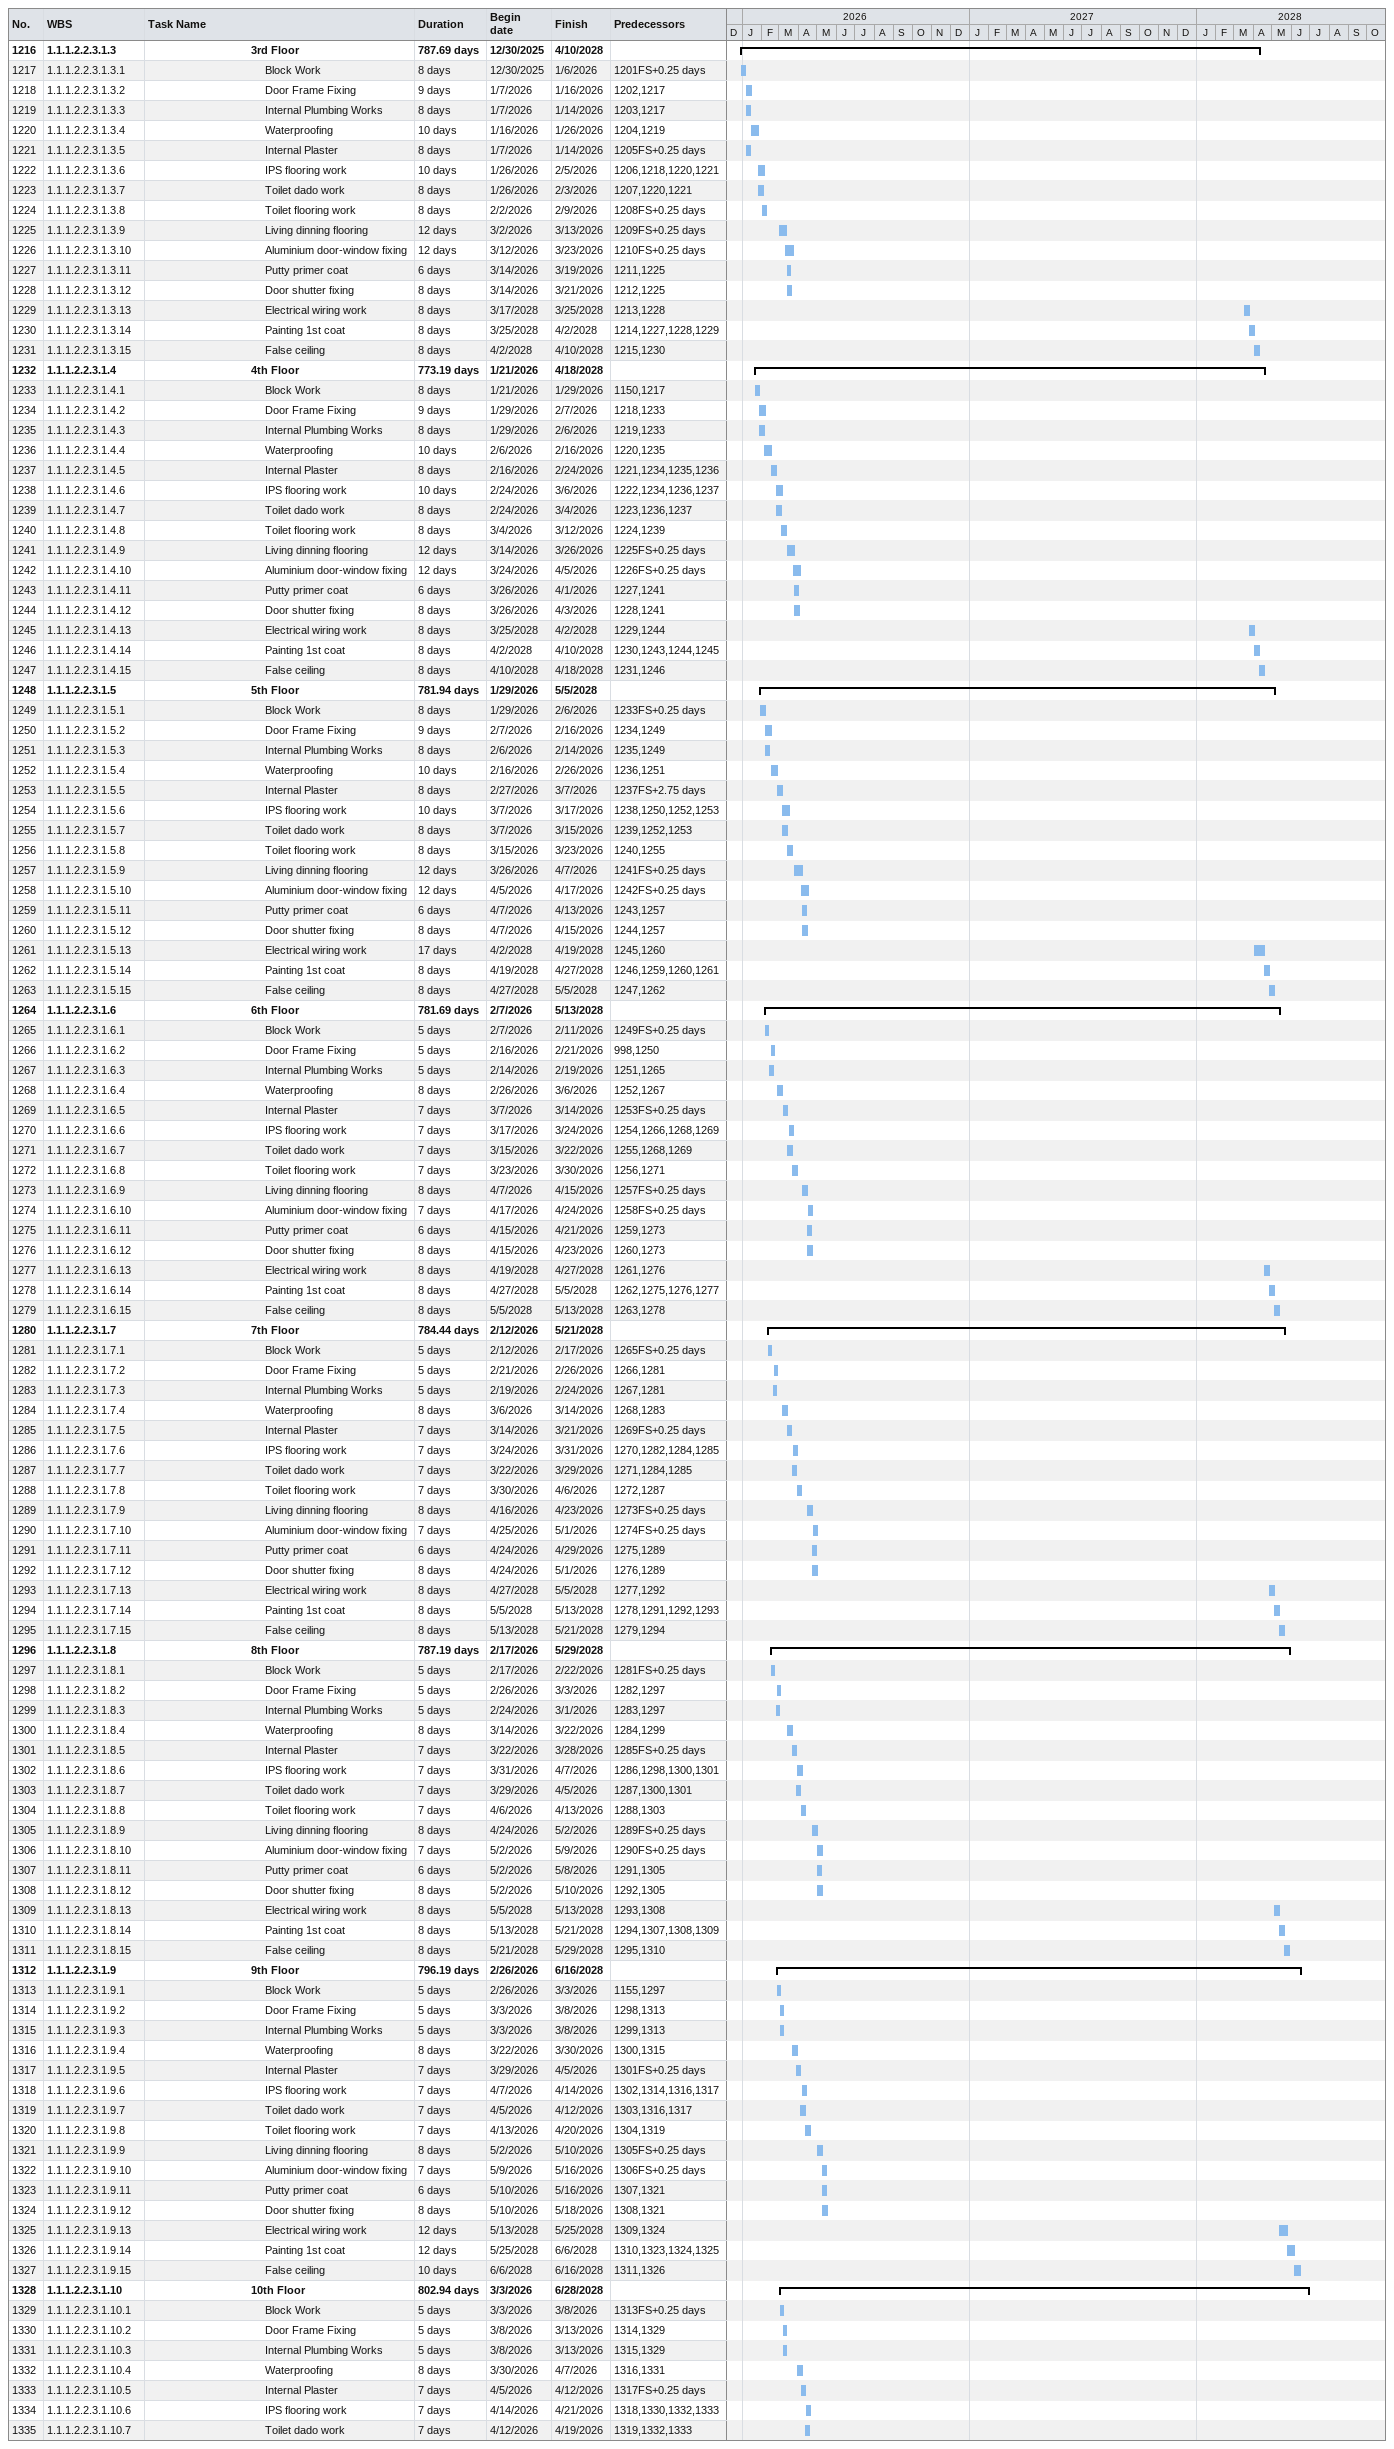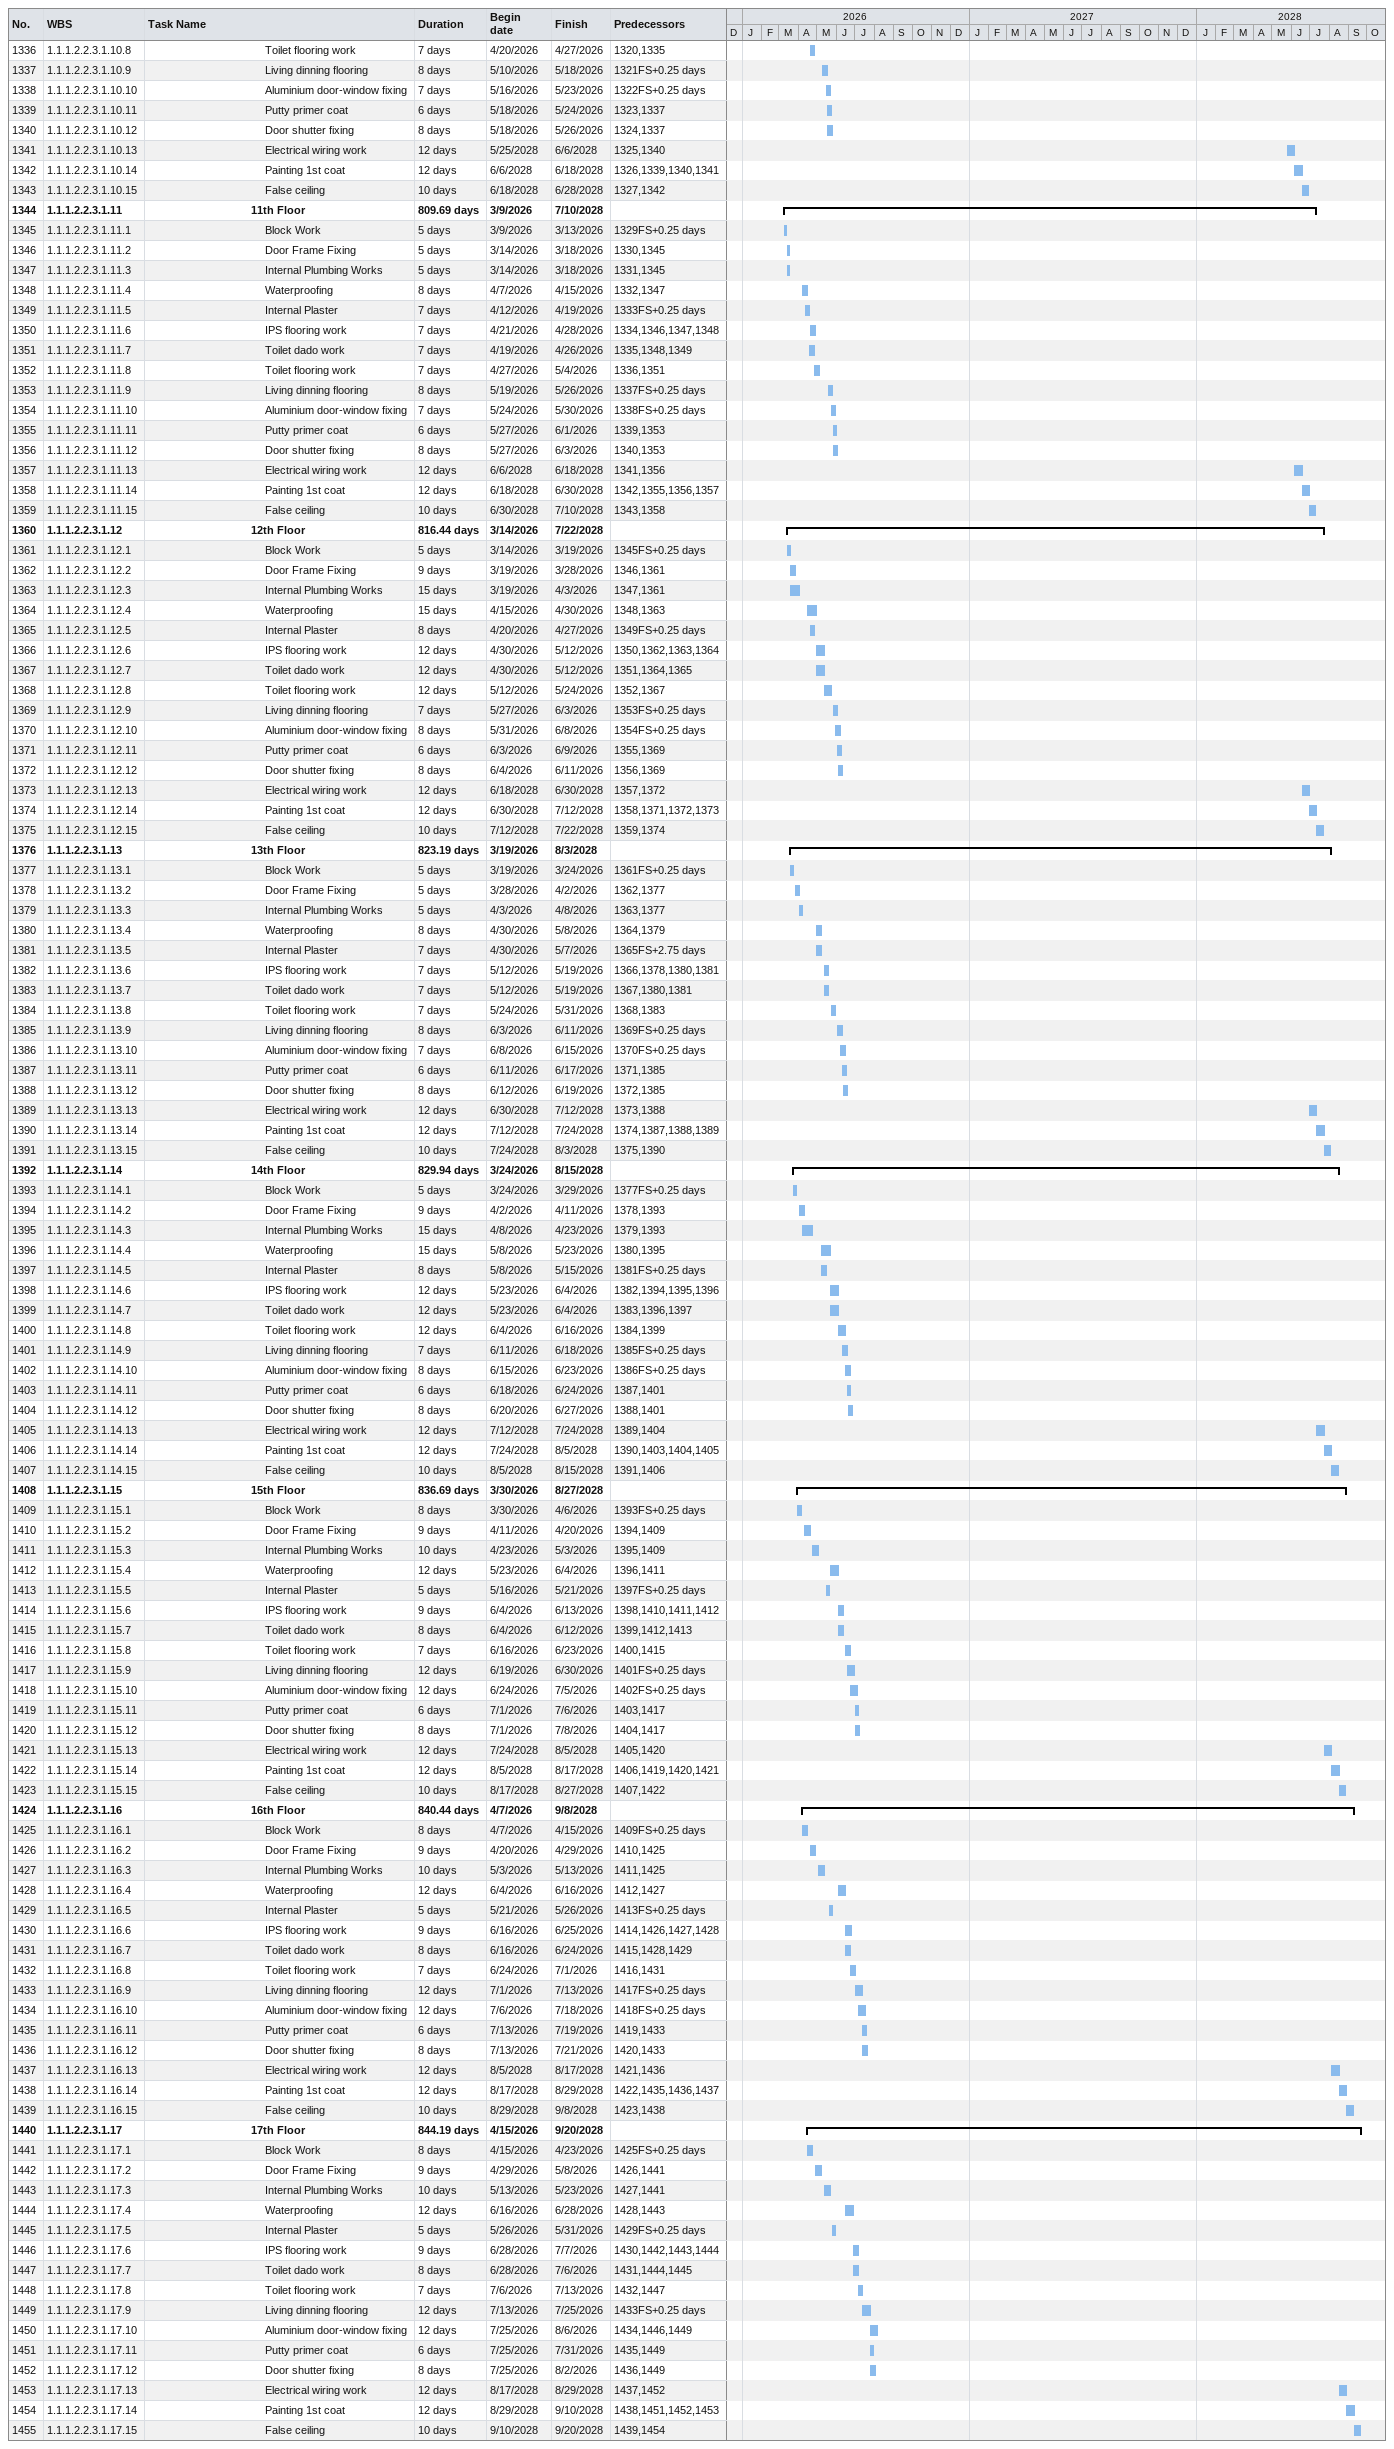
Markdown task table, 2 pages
| ID | WBS | Task | Duration | Start | Finish | Predecessors |
|---|---|---|---|---|---|---|
| 1216 | 1.1.1.2.2.3.1.3 | **3rd Floor** | 787.69d | 2025-12-30 | 2028-04-10 |  |
| 1217 | 1.1.1.2.2.3.1.3.1 | Block Work | 8d | 2025-12-30 | 2026-01-06 | 1201FS+0.25d |
| 1218 | 1.1.1.2.2.3.1.3.2 | Door Frame Fixing | 9d | 2026-01-07 | 2026-01-16 | 1202, 1217 |
| 1219 | 1.1.1.2.2.3.1.3.3 | Internal Plumbing Works | 8d | 2026-01-07 | 2026-01-14 | 1203, 1217 |
| 1220 | 1.1.1.2.2.3.1.3.4 | Waterproofing | 10d | 2026-01-16 | 2026-01-26 | 1204, 1219 |
| 1221 | 1.1.1.2.2.3.1.3.5 | Internal Plaster | 8d | 2026-01-07 | 2026-01-14 | 1205FS+0.25d |
| 1222 | 1.1.1.2.2.3.1.3.6 | IPS flooring work | 10d | 2026-01-26 | 2026-02-05 | 1206, 1218, 1220, 1221 |
| 1223 | 1.1.1.2.2.3.1.3.7 | Toilet dado work | 8d | 2026-01-26 | 2026-02-03 | 1207, 1220, 1221 |
| 1224 | 1.1.1.2.2.3.1.3.8 | Toilet flooring work | 8d | 2026-02-02 | 2026-02-09 | 1208FS+0.25d |
| 1225 | 1.1.1.2.2.3.1.3.9 | Living dinning flooring | 12d | 2026-03-02 | 2026-03-13 | 1209FS+0.25d |
| 1226 | 1.1.1.2.2.3.1.3.10 | Aluminium door-window fixing | 12d | 2026-03-12 | 2026-03-23 | 1210FS+0.25d |
| 1227 | 1.1.1.2.2.3.1.3.11 | Putty primer coat | 6d | 2026-03-14 | 2026-03-19 | 1211, 1225 |
| 1228 | 1.1.1.2.2.3.1.3.12 | Door shutter fixing | 8d | 2026-03-14 | 2026-03-21 | 1212, 1225 |
| 1229 | 1.1.1.2.2.3.1.3.13 | Electrical wiring work | 8d | 2028-03-17 | 2028-03-25 | 1213, 1228 |
| 1230 | 1.1.1.2.2.3.1.3.14 | Painting 1st coat | 8d | 2028-03-25 | 2028-04-02 | 1214, 1227, 1228, 1229 |
| 1231 | 1.1.1.2.2.3.1.3.15 | False ceiling | 8d | 2028-04-02 | 2028-04-10 | 1215, 1230 |
| 1232 | 1.1.1.2.2.3.1.4 | **4th Floor** | 773.19d | 2026-01-21 | 2028-04-18 |  |
| 1233 | 1.1.1.2.2.3.1.4.1 | Block Work | 8d | 2026-01-21 | 2026-01-29 | 1150, 1217 |
| 1234 | 1.1.1.2.2.3.1.4.2 | Door Frame Fixing | 9d | 2026-01-29 | 2026-02-07 | 1218, 1233 |
| 1235 | 1.1.1.2.2.3.1.4.3 | Internal Plumbing Works | 8d | 2026-01-29 | 2026-02-06 | 1219, 1233 |
| 1236 | 1.1.1.2.2.3.1.4.4 | Waterproofing | 10d | 2026-02-06 | 2026-02-16 | 1220, 1235 |
| 1237 | 1.1.1.2.2.3.1.4.5 | Internal Plaster | 8d | 2026-02-16 | 2026-02-24 | 1221, 1234, 1235, 1236 |
| 1238 | 1.1.1.2.2.3.1.4.6 | IPS flooring work | 10d | 2026-02-24 | 2026-03-06 | 1222, 1234, 1236, 1237 |
| 1239 | 1.1.1.2.2.3.1.4.7 | Toilet dado work | 8d | 2026-02-24 | 2026-03-04 | 1223, 1236, 1237 |
| 1240 | 1.1.1.2.2.3.1.4.8 | Toilet flooring work | 8d | 2026-03-04 | 2026-03-12 | 1224, 1239 |
| 1241 | 1.1.1.2.2.3.1.4.9 | Living dinning flooring | 12d | 2026-03-14 | 2026-03-26 | 1225FS+0.25d |
| 1242 | 1.1.1.2.2.3.1.4.10 | Aluminium door-window fixing | 12d | 2026-03-24 | 2026-04-05 | 1226FS+0.25d |
| 1243 | 1.1.1.2.2.3.1.4.11 | Putty primer coat | 6d | 2026-03-26 | 2026-04-01 | 1227, 1241 |
| 1244 | 1.1.1.2.2.3.1.4.12 | Door shutter fixing | 8d | 2026-03-26 | 2026-04-03 | 1228, 1241 |
| 1245 | 1.1.1.2.2.3.1.4.13 | Electrical wiring work | 8d | 2028-03-25 | 2028-04-02 | 1229, 1244 |
| 1246 | 1.1.1.2.2.3.1.4.14 | Painting 1st coat | 8d | 2028-04-02 | 2028-04-10 | 1230, 1243, 1244, 1245 |
| 1247 | 1.1.1.2.2.3.1.4.15 | False ceiling | 8d | 2028-04-10 | 2028-04-18 | 1231, 1246 |
| 1248 | 1.1.1.2.2.3.1.5 | **5th Floor** | 781.94d | 2026-01-29 | 2028-05-05 |  |
| 1249 | 1.1.1.2.2.3.1.5.1 | Block Work | 8d | 2026-01-29 | 2026-02-06 | 1233FS+0.25d |
| 1250 | 1.1.1.2.2.3.1.5.2 | Door Frame Fixing | 9d | 2026-02-07 | 2026-02-16 | 1234, 1249 |
| 1251 | 1.1.1.2.2.3.1.5.3 | Internal Plumbing Works | 8d | 2026-02-06 | 2026-02-14 | 1235, 1249 |
| 1252 | 1.1.1.2.2.3.1.5.4 | Waterproofing | 10d | 2026-02-16 | 2026-02-26 | 1236, 1251 |
| 1253 | 1.1.1.2.2.3.1.5.5 | Internal Plaster | 8d | 2026-02-27 | 2026-03-07 | 1237FS+2.75d |
| 1254 | 1.1.1.2.2.3.1.5.6 | IPS flooring work | 10d | 2026-03-07 | 2026-03-17 | 1238, 1250, 1252, 1253 |
| 1255 | 1.1.1.2.2.3.1.5.7 | Toilet dado work | 8d | 2026-03-07 | 2026-03-15 | 1239, 1252, 1253 |
| 1256 | 1.1.1.2.2.3.1.5.8 | Toilet flooring work | 8d | 2026-03-15 | 2026-03-23 | 1240, 1255 |
| 1257 | 1.1.1.2.2.3.1.5.9 | Living dinning flooring | 12d | 2026-03-26 | 2026-04-07 | 1241FS+0.25d |
| 1258 | 1.1.1.2.2.3.1.5.10 | Aluminium door-window fixing | 12d | 2026-04-05 | 2026-04-17 | 1242FS+0.25d |
| 1259 | 1.1.1.2.2.3.1.5.11 | Putty primer coat | 6d | 2026-04-07 | 2026-04-13 | 1243, 1257 |
| 1260 | 1.1.1.2.2.3.1.5.12 | Door shutter fixing | 8d | 2026-04-07 | 2026-04-15 | 1244, 1257 |
| 1261 | 1.1.1.2.2.3.1.5.13 | Electrical wiring work | 17d | 2028-04-02 | 2028-04-19 | 1245, 1260 |
| 1262 | 1.1.1.2.2.3.1.5.14 | Painting 1st coat | 8d | 2028-04-19 | 2028-04-27 | 1246, 1259, 1260, 1261 |
| 1263 | 1.1.1.2.2.3.1.5.15 | False ceiling | 8d | 2028-04-27 | 2028-05-05 | 1247, 1262 |
| 1264 | 1.1.1.2.2.3.1.6 | **6th Floor** | 781.69d | 2026-02-07 | 2028-05-13 |  |
| 1265 | 1.1.1.2.2.3.1.6.1 | Block Work | 5d | 2026-02-07 | 2026-02-11 | 1249FS+0.25d |
| 1266 | 1.1.1.2.2.3.1.6.2 | Door Frame Fixing | 5d | 2026-02-16 | 2026-02-21 | 998, 1250 |
| 1267 | 1.1.1.2.2.3.1.6.3 | Internal Plumbing Works | 5d | 2026-02-14 | 2026-02-19 | 1251, 1265 |
| 1268 | 1.1.1.2.2.3.1.6.4 | Waterproofing | 8d | 2026-02-26 | 2026-03-06 | 1252, 1267 |
| 1269 | 1.1.1.2.2.3.1.6.5 | Internal Plaster | 7d | 2026-03-07 | 2026-03-14 | 1253FS+0.25d |
| 1270 | 1.1.1.2.2.3.1.6.6 | IPS flooring work | 7d | 2026-03-17 | 2026-03-24 | 1254, 1266, 1268, 1269 |
| 1271 | 1.1.1.2.2.3.1.6.7 | Toilet dado work | 7d | 2026-03-15 | 2026-03-22 | 1255, 1268, 1269 |
| 1272 | 1.1.1.2.2.3.1.6.8 | Toilet flooring work | 7d | 2026-03-23 | 2026-03-30 | 1256, 1271 |
| 1273 | 1.1.1.2.2.3.1.6.9 | Living dinning flooring | 8d | 2026-04-07 | 2026-04-15 | 1257FS+0.25d |
| 1274 | 1.1.1.2.2.3.1.6.10 | Aluminium door-window fixing | 7d | 2026-04-17 | 2026-04-24 | 1258FS+0.25d |
| 1275 | 1.1.1.2.2.3.1.6.11 | Putty primer coat | 6d | 2026-04-15 | 2026-04-21 | 1259, 1273 |
| 1276 | 1.1.1.2.2.3.1.6.12 | Door shutter fixing | 8d | 2026-04-15 | 2026-04-23 | 1260, 1273 |
| 1277 | 1.1.1.2.2.3.1.6.13 | Electrical wiring work | 8d | 2028-04-19 | 2028-04-27 | 1261, 1276 |
| 1278 | 1.1.1.2.2.3.1.6.14 | Painting 1st coat | 8d | 2028-04-27 | 2028-05-05 | 1262, 1275, 1276, 1277 |
| 1279 | 1.1.1.2.2.3.1.6.15 | False ceiling | 8d | 2028-05-05 | 2028-05-13 | 1263, 1278 |
| 1280 | 1.1.1.2.2.3.1.7 | **7th Floor** | 784.44d | 2026-02-12 | 2028-05-21 |  |
| 1281 | 1.1.1.2.2.3.1.7.1 | Block Work | 5d | 2026-02-12 | 2026-02-17 | 1265FS+0.25d |
| 1282 | 1.1.1.2.2.3.1.7.2 | Door Frame Fixing | 5d | 2026-02-21 | 2026-02-26 | 1266, 1281 |
| 1283 | 1.1.1.2.2.3.1.7.3 | Internal Plumbing Works | 5d | 2026-02-19 | 2026-02-24 | 1267, 1281 |
| 1284 | 1.1.1.2.2.3.1.7.4 | Waterproofing | 8d | 2026-03-06 | 2026-03-14 | 1268, 1283 |
| 1285 | 1.1.1.2.2.3.1.7.5 | Internal Plaster | 7d | 2026-03-14 | 2026-03-21 | 1269FS+0.25d |
| 1286 | 1.1.1.2.2.3.1.7.6 | IPS flooring work | 7d | 2026-03-24 | 2026-03-31 | 1270, 1282, 1284, 1285 |
| 1287 | 1.1.1.2.2.3.1.7.7 | Toilet dado work | 7d | 2026-03-22 | 2026-03-29 | 1271, 1284, 1285 |
| 1288 | 1.1.1.2.2.3.1.7.8 | Toilet flooring work | 7d | 2026-03-30 | 2026-04-06 | 1272, 1287 |
| 1289 | 1.1.1.2.2.3.1.7.9 | Living dinning flooring | 8d | 2026-04-16 | 2026-04-23 | 1273FS+0.25d |
| 1290 | 1.1.1.2.2.3.1.7.10 | Aluminium door-window fixing | 7d | 2026-04-25 | 2026-05-01 | 1274FS+0.25d |
| 1291 | 1.1.1.2.2.3.1.7.11 | Putty primer coat | 6d | 2026-04-24 | 2026-04-29 | 1275, 1289 |
| 1292 | 1.1.1.2.2.3.1.7.12 | Door shutter fixing | 8d | 2026-04-24 | 2026-05-01 | 1276, 1289 |
| 1293 | 1.1.1.2.2.3.1.7.13 | Electrical wiring work | 8d | 2028-04-27 | 2028-05-05 | 1277, 1292 |
| 1294 | 1.1.1.2.2.3.1.7.14 | Painting 1st coat | 8d | 2028-05-05 | 2028-05-13 | 1278, 1291, 1292, 1293 |
| 1295 | 1.1.1.2.2.3.1.7.15 | False ceiling | 8d | 2028-05-13 | 2028-05-21 | 1279, 1294 |
| 1296 | 1.1.1.2.2.3.1.8 | **8th Floor** | 787.19d | 2026-02-17 | 2028-05-29 |  |
| 1297 | 1.1.1.2.2.3.1.8.1 | Block Work | 5d | 2026-02-17 | 2026-02-22 | 1281FS+0.25d |
| 1298 | 1.1.1.2.2.3.1.8.2 | Door Frame Fixing | 5d | 2026-02-26 | 2026-03-03 | 1282, 1297 |
| 1299 | 1.1.1.2.2.3.1.8.3 | Internal Plumbing Works | 5d | 2026-02-24 | 2026-03-01 | 1283, 1297 |
| 1300 | 1.1.1.2.2.3.1.8.4 | Waterproofing | 8d | 2026-03-14 | 2026-03-22 | 1284, 1299 |
| 1301 | 1.1.1.2.2.3.1.8.5 | Internal Plaster | 7d | 2026-03-22 | 2026-03-28 | 1285FS+0.25d |
| 1302 | 1.1.1.2.2.3.1.8.6 | IPS flooring work | 7d | 2026-03-31 | 2026-04-07 | 1286, 1298, 1300, 1301 |
| 1303 | 1.1.1.2.2.3.1.8.7 | Toilet dado work | 7d | 2026-03-29 | 2026-04-05 | 1287, 1300, 1301 |
| 1304 | 1.1.1.2.2.3.1.8.8 | Toilet flooring work | 7d | 2026-04-06 | 2026-04-13 | 1288, 1303 |
| 1305 | 1.1.1.2.2.3.1.8.9 | Living dinning flooring | 8d | 2026-04-24 | 2026-05-02 | 1289FS+0.25d |
| 1306 | 1.1.1.2.2.3.1.8.10 | Aluminium door-window fixing | 7d | 2026-05-02 | 2026-05-09 | 1290FS+0.25d |
| 1307 | 1.1.1.2.2.3.1.8.11 | Putty primer coat | 6d | 2026-05-02 | 2026-05-08 | 1291, 1305 |
| 1308 | 1.1.1.2.2.3.1.8.12 | Door shutter fixing | 8d | 2026-05-02 | 2026-05-10 | 1292, 1305 |
| 1309 | 1.1.1.2.2.3.1.8.13 | Electrical wiring work | 8d | 2028-05-05 | 2028-05-13 | 1293, 1308 |
| 1310 | 1.1.1.2.2.3.1.8.14 | Painting 1st coat | 8d | 2028-05-13 | 2028-05-21 | 1294, 1307, 1308, 1309 |
| 1311 | 1.1.1.2.2.3.1.8.15 | False ceiling | 8d | 2028-05-21 | 2028-05-29 | 1295, 1310 |
| 1312 | 1.1.1.2.2.3.1.9 | **9th Floor** | 796.19d | 2026-02-26 | 2028-06-16 |  |
| 1313 | 1.1.1.2.2.3.1.9.1 | Block Work | 5d | 2026-02-26 | 2026-03-03 | 1155, 1297 |
| 1314 | 1.1.1.2.2.3.1.9.2 | Door Frame Fixing | 5d | 2026-03-03 | 2026-03-08 | 1298, 1313 |
| 1315 | 1.1.1.2.2.3.1.9.3 | Internal Plumbing Works | 5d | 2026-03-03 | 2026-03-08 | 1299, 1313 |
| 1316 | 1.1.1.2.2.3.1.9.4 | Waterproofing | 8d | 2026-03-22 | 2026-03-30 | 1300, 1315 |
| 1317 | 1.1.1.2.2.3.1.9.5 | Internal Plaster | 7d | 2026-03-29 | 2026-04-05 | 1301FS+0.25d |
| 1318 | 1.1.1.2.2.3.1.9.6 | IPS flooring work | 7d | 2026-04-07 | 2026-04-14 | 1302, 1314, 1316, 1317 |
| 1319 | 1.1.1.2.2.3.1.9.7 | Toilet dado work | 7d | 2026-04-05 | 2026-04-12 | 1303, 1316, 1317 |
| 1320 | 1.1.1.2.2.3.1.9.8 | Toilet flooring work | 7d | 2026-04-13 | 2026-04-20 | 1304, 1319 |
| 1321 | 1.1.1.2.2.3.1.9.9 | Living dinning flooring | 8d | 2026-05-02 | 2026-05-10 | 1305FS+0.25d |
| 1322 | 1.1.1.2.2.3.1.9.10 | Aluminium door-window fixing | 7d | 2026-05-09 | 2026-05-16 | 1306FS+0.25d |
| 1323 | 1.1.1.2.2.3.1.9.11 | Putty primer coat | 6d | 2026-05-10 | 2026-05-16 | 1307, 1321 |
| 1324 | 1.1.1.2.2.3.1.9.12 | Door shutter fixing | 8d | 2026-05-10 | 2026-05-18 | 1308, 1321 |
| 1325 | 1.1.1.2.2.3.1.9.13 | Electrical wiring work | 12d | 2028-05-13 | 2028-05-25 | 1309, 1324 |
| 1326 | 1.1.1.2.2.3.1.9.14 | Painting 1st coat | 12d | 2028-05-25 | 2028-06-06 | 1310, 1323, 1324, 1325 |
| 1327 | 1.1.1.2.2.3.1.9.15 | False ceiling | 10d | 2028-06-06 | 2028-06-16 | 1311, 1326 |
| 1328 | 1.1.1.2.2.3.1.10 | **10th Floor** | 802.94d | 2026-03-03 | 2028-06-28 |  |
| 1329 | 1.1.1.2.2.3.1.10.1 | Block Work | 5d | 2026-03-03 | 2026-03-08 | 1313FS+0.25d |
| 1330 | 1.1.1.2.2.3.1.10.2 | Door Frame Fixing | 5d | 2026-03-08 | 2026-03-13 | 1314, 1329 |
| 1331 | 1.1.1.2.2.3.1.10.3 | Internal Plumbing Works | 5d | 2026-03-08 | 2026-03-13 | 1315, 1329 |
| 1332 | 1.1.1.2.2.3.1.10.4 | Waterproofing | 8d | 2026-03-30 | 2026-04-07 | 1316, 1331 |
| 1333 | 1.1.1.2.2.3.1.10.5 | Internal Plaster | 7d | 2026-04-05 | 2026-04-12 | 1317FS+0.25d |
| 1334 | 1.1.1.2.2.3.1.10.6 | IPS flooring work | 7d | 2026-04-14 | 2026-04-21 | 1318, 1330, 1332, 1333 |
| 1335 | 1.1.1.2.2.3.1.10.7 | Toilet dado work | 7d | 2026-04-12 | 2026-04-19 | 1319, 1332, 1333 |
| 1336 | 1.1.1.2.2.3.1.10.8 | Toilet flooring work | 7d | 2026-04-20 | 2026-04-27 | 1320, 1335 |
| 1337 | 1.1.1.2.2.3.1.10.9 | Living dinning flooring | 8d | 2026-05-10 | 2026-05-18 | 1321FS+0.25d |
| 1338 | 1.1.1.2.2.3.1.10.10 | Aluminium door-window fixing | 7d | 2026-05-16 | 2026-05-23 | 1322FS+0.25d |
| 1339 | 1.1.1.2.2.3.1.10.11 | Putty primer coat | 6d | 2026-05-18 | 2026-05-24 | 1323, 1337 |
| 1340 | 1.1.1.2.2.3.1.10.12 | Door shutter fixing | 8d | 2026-05-18 | 2026-05-26 | 1324, 1337 |
| 1341 | 1.1.1.2.2.3.1.10.13 | Electrical wiring work | 12d | 2028-05-25 | 2028-06-06 | 1325, 1340 |
| 1342 | 1.1.1.2.2.3.1.10.14 | Painting 1st coat | 12d | 2028-06-06 | 2028-06-18 | 1326, 1339, 1340, 1341 |
| 1343 | 1.1.1.2.2.3.1.10.15 | False ceiling | 10d | 2028-06-18 | 2028-06-28 | 1327, 1342 |
| 1344 | 1.1.1.2.2.3.1.11 | **11th Floor** | 809.69d | 2026-03-09 | 2028-07-10 |  |
| 1345 | 1.1.1.2.2.3.1.11.1 | Block Work | 5d | 2026-03-09 | 2026-03-13 | 1329FS+0.25d |
| 1346 | 1.1.1.2.2.3.1.11.2 | Door Frame Fixing | 5d | 2026-03-14 | 2026-03-18 | 1330, 1345 |
| 1347 | 1.1.1.2.2.3.1.11.3 | Internal Plumbing Works | 5d | 2026-03-14 | 2026-03-18 | 1331, 1345 |
| 1348 | 1.1.1.2.2.3.1.11.4 | Waterproofing | 8d | 2026-04-07 | 2026-04-15 | 1332, 1347 |
| 1349 | 1.1.1.2.2.3.1.11.5 | Internal Plaster | 7d | 2026-04-12 | 2026-04-19 | 1333FS+0.25d |
| 1350 | 1.1.1.2.2.3.1.11.6 | IPS flooring work | 7d | 2026-04-21 | 2026-04-28 | 1334, 1346, 1347, 1348 |
| 1351 | 1.1.1.2.2.3.1.11.7 | Toilet dado work | 7d | 2026-04-19 | 2026-04-26 | 1335, 1348, 1349 |
| 1352 | 1.1.1.2.2.3.1.11.8 | Toilet flooring work | 7d | 2026-04-27 | 2026-05-04 | 1336, 1351 |
| 1353 | 1.1.1.2.2.3.1.11.9 | Living dinning flooring | 8d | 2026-05-19 | 2026-05-26 | 1337FS+0.25d |
| 1354 | 1.1.1.2.2.3.1.11.10 | Aluminium door-window fixing | 7d | 2026-05-24 | 2026-05-30 | 1338FS+0.25d |
| 1355 | 1.1.1.2.2.3.1.11.11 | Putty primer coat | 6d | 2026-05-27 | 2026-06-01 | 1339, 1353 |
| 1356 | 1.1.1.2.2.3.1.11.12 | Door shutter fixing | 8d | 2026-05-27 | 2026-06-03 | 1340, 1353 |
| 1357 | 1.1.1.2.2.3.1.11.13 | Electrical wiring work | 12d | 2028-06-06 | 2028-06-18 | 1341, 1356 |
| 1358 | 1.1.1.2.2.3.1.11.14 | Painting 1st coat | 12d | 2028-06-18 | 2028-06-30 | 1342, 1355, 1356, 1357 |
| 1359 | 1.1.1.2.2.3.1.11.15 | False ceiling | 10d | 2028-06-30 | 2028-07-10 | 1343, 1358 |
| 1360 | 1.1.1.2.2.3.1.12 | **12th Floor** | 816.44d | 2026-03-14 | 2028-07-22 |  |
| 1361 | 1.1.1.2.2.3.1.12.1 | Block Work | 5d | 2026-03-14 | 2026-03-19 | 1345FS+0.25d |
| 1362 | 1.1.1.2.2.3.1.12.2 | Door Frame Fixing | 9d | 2026-03-19 | 2026-03-28 | 1346, 1361 |
| 1363 | 1.1.1.2.2.3.1.12.3 | Internal Plumbing Works | 15d | 2026-03-19 | 2026-04-03 | 1347, 1361 |
| 1364 | 1.1.1.2.2.3.1.12.4 | Waterproofing | 15d | 2026-04-15 | 2026-04-30 | 1348, 1363 |
| 1365 | 1.1.1.2.2.3.1.12.5 | Internal Plaster | 8d | 2026-04-20 | 2026-04-27 | 1349FS+0.25d |
| 1366 | 1.1.1.2.2.3.1.12.6 | IPS flooring work | 12d | 2026-04-30 | 2026-05-12 | 1350, 1362, 1363, 1364 |
| 1367 | 1.1.1.2.2.3.1.12.7 | Toilet dado work | 12d | 2026-04-30 | 2026-05-12 | 1351, 1364, 1365 |
| 1368 | 1.1.1.2.2.3.1.12.8 | Toilet flooring work | 12d | 2026-05-12 | 2026-05-24 | 1352, 1367 |
| 1369 | 1.1.1.2.2.3.1.12.9 | Living dinning flooring | 7d | 2026-05-27 | 2026-06-03 | 1353FS+0.25d |
| 1370 | 1.1.1.2.2.3.1.12.10 | Aluminium door-window fixing | 8d | 2026-05-31 | 2026-06-08 | 1354FS+0.25d |
| 1371 | 1.1.1.2.2.3.1.12.11 | Putty primer coat | 6d | 2026-06-03 | 2026-06-09 | 1355, 1369 |
| 1372 | 1.1.1.2.2.3.1.12.12 | Door shutter fixing | 8d | 2026-06-04 | 2026-06-11 | 1356, 1369 |
| 1373 | 1.1.1.2.2.3.1.12.13 | Electrical wiring work | 12d | 2028-06-18 | 2028-06-30 | 1357, 1372 |
| 1374 | 1.1.1.2.2.3.1.12.14 | Painting 1st coat | 12d | 2028-06-30 | 2028-07-12 | 1358, 1371, 1372, 1373 |
| 1375 | 1.1.1.2.2.3.1.12.15 | False ceiling | 10d | 2028-07-12 | 2028-07-22 | 1359, 1374 |
| 1376 | 1.1.1.2.2.3.1.13 | **13th Floor** | 823.19d | 2026-03-19 | 2028-08-03 |  |
| 1377 | 1.1.1.2.2.3.1.13.1 | Block Work | 5d | 2026-03-19 | 2026-03-24 | 1361FS+0.25d |
| 1378 | 1.1.1.2.2.3.1.13.2 | Door Frame Fixing | 5d | 2026-03-28 | 2026-04-02 | 1362, 1377 |
| 1379 | 1.1.1.2.2.3.1.13.3 | Internal Plumbing Works | 5d | 2026-04-03 | 2026-04-08 | 1363, 1377 |
| 1380 | 1.1.1.2.2.3.1.13.4 | Waterproofing | 8d | 2026-04-30 | 2026-05-08 | 1364, 1379 |
| 1381 | 1.1.1.2.2.3.1.13.5 | Internal Plaster | 7d | 2026-04-30 | 2026-05-07 | 1365FS+2.75d |
| 1382 | 1.1.1.2.2.3.1.13.6 | IPS flooring work | 7d | 2026-05-12 | 2026-05-19 | 1366, 1378, 1380, 1381 |
| 1383 | 1.1.1.2.2.3.1.13.7 | Toilet dado work | 7d | 2026-05-12 | 2026-05-19 | 1367, 1380, 1381 |
| 1384 | 1.1.1.2.2.3.1.13.8 | Toilet flooring work | 7d | 2026-05-24 | 2026-05-31 | 1368, 1383 |
| 1385 | 1.1.1.2.2.3.1.13.9 | Living dinning flooring | 8d | 2026-06-03 | 2026-06-11 | 1369FS+0.25d |
| 1386 | 1.1.1.2.2.3.1.13.10 | Aluminium door-window fixing | 7d | 2026-06-08 | 2026-06-15 | 1370FS+0.25d |
| 1387 | 1.1.1.2.2.3.1.13.11 | Putty primer coat | 6d | 2026-06-11 | 2026-06-17 | 1371, 1385 |
| 1388 | 1.1.1.2.2.3.1.13.12 | Door shutter fixing | 8d | 2026-06-12 | 2026-06-19 | 1372, 1385 |
| 1389 | 1.1.1.2.2.3.1.13.13 | Electrical wiring work | 12d | 2028-06-30 | 2028-07-12 | 1373, 1388 |
| 1390 | 1.1.1.2.2.3.1.13.14 | Painting 1st coat | 12d | 2028-07-12 | 2028-07-24 | 1374, 1387, 1388, 1389 |
| 1391 | 1.1.1.2.2.3.1.13.15 | False ceiling | 10d | 2028-07-24 | 2028-08-03 | 1375, 1390 |
| 1392 | 1.1.1.2.2.3.1.14 | **14th Floor** | 829.94d | 2026-03-24 | 2028-08-15 |  |
| 1393 | 1.1.1.2.2.3.1.14.1 | Block Work | 5d | 2026-03-24 | 2026-03-29 | 1377FS+0.25d |
| 1394 | 1.1.1.2.2.3.1.14.2 | Door Frame Fixing | 9d | 2026-04-02 | 2026-04-11 | 1378, 1393 |
| 1395 | 1.1.1.2.2.3.1.14.3 | Internal Plumbing Works | 15d | 2026-04-08 | 2026-04-23 | 1379, 1393 |
| 1396 | 1.1.1.2.2.3.1.14.4 | Waterproofing | 15d | 2026-05-08 | 2026-05-23 | 1380, 1395 |
| 1397 | 1.1.1.2.2.3.1.14.5 | Internal Plaster | 8d | 2026-05-08 | 2026-05-15 | 1381FS+0.25d |
| 1398 | 1.1.1.2.2.3.1.14.6 | IPS flooring work | 12d | 2026-05-23 | 2026-06-04 | 1382, 1394, 1395, 1396 |
| 1399 | 1.1.1.2.2.3.1.14.7 | Toilet dado work | 12d | 2026-05-23 | 2026-06-04 | 1383, 1396, 1397 |
| 1400 | 1.1.1.2.2.3.1.14.8 | Toilet flooring work | 12d | 2026-06-04 | 2026-06-16 | 1384, 1399 |
| 1401 | 1.1.1.2.2.3.1.14.9 | Living dinning flooring | 7d | 2026-06-11 | 2026-06-18 | 1385FS+0.25d |
| 1402 | 1.1.1.2.2.3.1.14.10 | Aluminium door-window fixing | 8d | 2026-06-15 | 2026-06-23 | 1386FS+0.25d |
| 1403 | 1.1.1.2.2.3.1.14.11 | Putty primer coat | 6d | 2026-06-18 | 2026-06-24 | 1387, 1401 |
| 1404 | 1.1.1.2.2.3.1.14.12 | Door shutter fixing | 8d | 2026-06-20 | 2026-06-27 | 1388, 1401 |
| 1405 | 1.1.1.2.2.3.1.14.13 | Electrical wiring work | 12d | 2028-07-12 | 2028-07-24 | 1389, 1404 |
| 1406 | 1.1.1.2.2.3.1.14.14 | Painting 1st coat | 12d | 2028-07-24 | 2028-08-05 | 1390, 1403, 1404, 1405 |
| 1407 | 1.1.1.2.2.3.1.14.15 | False ceiling | 10d | 2028-08-05 | 2028-08-15 | 1391, 1406 |
| 1408 | 1.1.1.2.2.3.1.15 | **15th Floor** | 836.69d | 2026-03-30 | 2028-08-27 |  |
| 1409 | 1.1.1.2.2.3.1.15.1 | Block Work | 8d | 2026-03-30 | 2026-04-06 | 1393FS+0.25d |
| 1410 | 1.1.1.2.2.3.1.15.2 | Door Frame Fixing | 9d | 2026-04-11 | 2026-04-20 | 1394, 1409 |
| 1411 | 1.1.1.2.2.3.1.15.3 | Internal Plumbing Works | 10d | 2026-04-23 | 2026-05-03 | 1395, 1409 |
| 1412 | 1.1.1.2.2.3.1.15.4 | Waterproofing | 12d | 2026-05-23 | 2026-06-04 | 1396, 1411 |
| 1413 | 1.1.1.2.2.3.1.15.5 | Internal Plaster | 5d | 2026-05-16 | 2026-05-21 | 1397FS+0.25d |
| 1414 | 1.1.1.2.2.3.1.15.6 | IPS flooring work | 9d | 2026-06-04 | 2026-06-13 | 1398, 1410, 1411, 1412 |
| 1415 | 1.1.1.2.2.3.1.15.7 | Toilet dado work | 8d | 2026-06-04 | 2026-06-12 | 1399, 1412, 1413 |
| 1416 | 1.1.1.2.2.3.1.15.8 | Toilet flooring work | 7d | 2026-06-16 | 2026-06-23 | 1400, 1415 |
| 1417 | 1.1.1.2.2.3.1.15.9 | Living dinning flooring | 12d | 2026-06-19 | 2026-06-30 | 1401FS+0.25d |
| 1418 | 1.1.1.2.2.3.1.15.10 | Aluminium door-window fixing | 12d | 2026-06-24 | 2026-07-05 | 1402FS+0.25d |
| 1419 | 1.1.1.2.2.3.1.15.11 | Putty primer coat | 6d | 2026-07-01 | 2026-07-06 | 1403, 1417 |
| 1420 | 1.1.1.2.2.3.1.15.12 | Door shutter fixing | 8d | 2026-07-01 | 2026-07-08 | 1404, 1417 |
| 1421 | 1.1.1.2.2.3.1.15.13 | Electrical wiring work | 12d | 2028-07-24 | 2028-08-05 | 1405, 1420 |
| 1422 | 1.1.1.2.2.3.1.15.14 | Painting 1st coat | 12d | 2028-08-05 | 2028-08-17 | 1406, 1419, 1420, 1421 |
| 1423 | 1.1.1.2.2.3.1.15.15 | False ceiling | 10d | 2028-08-17 | 2028-08-27 | 1407, 1422 |
| 1424 | 1.1.1.2.2.3.1.16 | **16th Floor** | 840.44d | 2026-04-07 | 2028-09-08 |  |
| 1425 | 1.1.1.2.2.3.1.16.1 | Block Work | 8d | 2026-04-07 | 2026-04-15 | 1409FS+0.25d |
| 1426 | 1.1.1.2.2.3.1.16.2 | Door Frame Fixing | 9d | 2026-04-20 | 2026-04-29 | 1410, 1425 |
| 1427 | 1.1.1.2.2.3.1.16.3 | Internal Plumbing Works | 10d | 2026-05-03 | 2026-05-13 | 1411, 1425 |
| 1428 | 1.1.1.2.2.3.1.16.4 | Waterproofing | 12d | 2026-06-04 | 2026-06-16 | 1412, 1427 |
| 1429 | 1.1.1.2.2.3.1.16.5 | Internal Plaster | 5d | 2026-05-21 | 2026-05-26 | 1413FS+0.25d |
| 1430 | 1.1.1.2.2.3.1.16.6 | IPS flooring work | 9d | 2026-06-16 | 2026-06-25 | 1414, 1426, 1427, 1428 |
| 1431 | 1.1.1.2.2.3.1.16.7 | Toilet dado work | 8d | 2026-06-16 | 2026-06-24 | 1415, 1428, 1429 |
| 1432 | 1.1.1.2.2.3.1.16.8 | Toilet flooring work | 7d | 2026-06-24 | 2026-07-01 | 1416, 1431 |
| 1433 | 1.1.1.2.2.3.1.16.9 | Living dinning flooring | 12d | 2026-07-01 | 2026-07-13 | 1417FS+0.25d |
| 1434 | 1.1.1.2.2.3.1.16.10 | Aluminium door-window fixing | 12d | 2026-07-06 | 2026-07-18 | 1418FS+0.25d |
| 1435 | 1.1.1.2.2.3.1.16.11 | Putty primer coat | 6d | 2026-07-13 | 2026-07-19 | 1419, 1433 |
| 1436 | 1.1.1.2.2.3.1.16.12 | Door shutter fixing | 8d | 2026-07-13 | 2026-07-21 | 1420, 1433 |
| 1437 | 1.1.1.2.2.3.1.16.13 | Electrical wiring work | 12d | 2028-08-05 | 2028-08-17 | 1421, 1436 |
| 1438 | 1.1.1.2.2.3.1.16.14 | Painting 1st coat | 12d | 2028-08-17 | 2028-08-29 | 1422, 1435, 1436, 1437 |
| 1439 | 1.1.1.2.2.3.1.16.15 | False ceiling | 10d | 2028-08-29 | 2028-09-08 | 1423, 1438 |
| 1440 | 1.1.1.2.2.3.1.17 | **17th Floor** | 844.19d | 2026-04-15 | 2028-09-20 |  |
| 1441 | 1.1.1.2.2.3.1.17.1 | Block Work | 8d | 2026-04-15 | 2026-04-23 | 1425FS+0.25d |
| 1442 | 1.1.1.2.2.3.1.17.2 | Door Frame Fixing | 9d | 2026-04-29 | 2026-05-08 | 1426, 1441 |
| 1443 | 1.1.1.2.2.3.1.17.3 | Internal Plumbing Works | 10d | 2026-05-13 | 2026-05-23 | 1427, 1441 |
| 1444 | 1.1.1.2.2.3.1.17.4 | Waterproofing | 12d | 2026-06-16 | 2026-06-28 | 1428, 1443 |
| 1445 | 1.1.1.2.2.3.1.17.5 | Internal Plaster | 5d | 2026-05-26 | 2026-05-31 | 1429FS+0.25d |
| 1446 | 1.1.1.2.2.3.1.17.6 | IPS flooring work | 9d | 2026-06-28 | 2026-07-07 | 1430, 1442, 1443, 1444 |
| 1447 | 1.1.1.2.2.3.1.17.7 | Toilet dado work | 8d | 2026-06-28 | 2026-07-06 | 1431, 1444, 1445 |
| 1448 | 1.1.1.2.2.3.1.17.8 | Toilet flooring work | 7d | 2026-07-06 | 2026-07-13 | 1432, 1447 |
| 1449 | 1.1.1.2.2.3.1.17.9 | Living dinning flooring | 12d | 2026-07-13 | 2026-07-25 | 1433FS+0.25d |
| 1450 | 1.1.1.2.2.3.1.17.10 | Aluminium door-window fixing | 12d | 2026-07-25 | 2026-08-06 | 1434, 1446, 1449 |
| 1451 | 1.1.1.2.2.3.1.17.11 | Putty primer coat | 6d | 2026-07-25 | 2026-07-31 | 1435, 1449 |
| 1452 | 1.1.1.2.2.3.1.17.12 | Door shutter fixing | 8d | 2026-07-25 | 2026-08-02 | 1436, 1449 |
| 1453 | 1.1.1.2.2.3.1.17.13 | Electrical wiring work | 12d | 2028-08-17 | 2028-08-29 | 1437, 1452 |
| 1454 | 1.1.1.2.2.3.1.17.14 | Painting 1st coat | 12d | 2028-08-29 | 2028-09-10 | 1438, 1451, 1452, 1453 |
| 1455 | 1.1.1.2.2.3.1.17.15 | False ceiling | 10d | 2028-09-10 | 2028-09-20 | 1439, 1454 |
